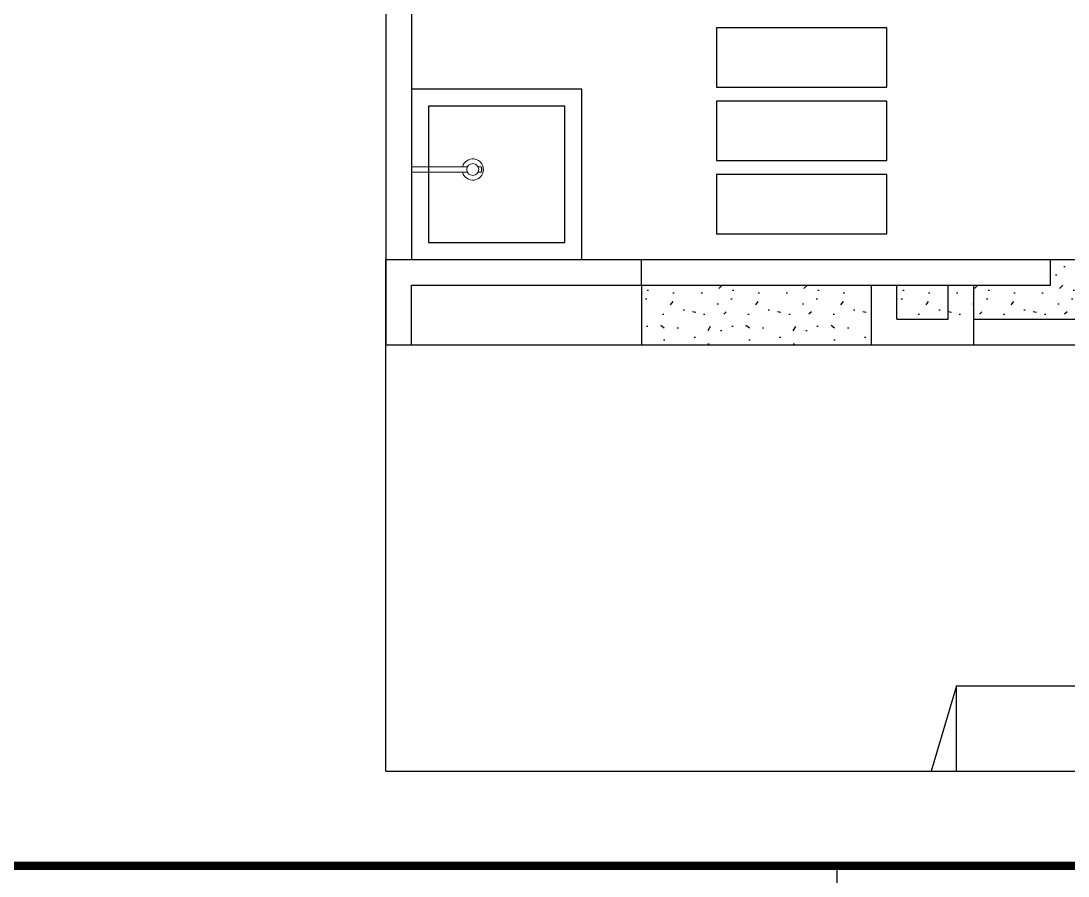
# Model space of a CAD drawing. Header units: millimetres. Extents: x -336 to -33, y -135 to 770.
# Drawn here: x -315.04 to -302.75, y 697.19 to 707.22 of the extents above; entities that cross this region are included whole.
import ezdxf

# ---------------------------------------------------------------- set-up
doc = ezdxf.new("R2010")
doc.units = ezdxf.units.MM
doc.header["$LTSCALE"] = 50
doc.header["$MEASUREMENT"] = 0
doc.layers.add('-HIDRO', color=8, linetype='CONTINUOUS')
doc.layers.add("PRANCHA - PROJETU'S", color=7, linetype='CONTINUOUS')
doc.layers.add('E-Lay-9', color=9, linetype='CONTINUOUS', lineweight=9)

# ---------------------------------------------------------------- blocks, each defined once
blk = doc.blocks.new('ADFSGASDFG')
at = {"layer": "PRANCHA - PROJETU'S", "color": 1}
blk.add_line((307.178, 48.946), (307.178, 47.946), dxfattribs=at)
blk.add_line((307.178, 48.946), (307.178, 47.946), dxfattribs=at)
at = {"layer": "PRANCHA - PROJETU'S", "color": 4, "const_width": 0.1}
blk.add_lwpolyline([(279.078, 106.346), (359.678, 106.346), (359.678, 48.946), (279.078, 48.946)], close=True, dxfattribs=at)
blk = doc.blocks.new('Chuveiro')
at = {"layer": 'E-Lay-9', "color": 8}
for p, q in [((-0.0311, 0.0156), (-0.3604, 0.0156)), ((0.0509, 0.0156), (0.0311, 0.0156)), ((0.0509, 0.0156), (0.0509, -0.0156)), ((-0.0311, -0.0156), (-0.3604, -0.0156)), ((0.0509, -0.0156), (0.0311, -0.0156))]:
    blk.add_line(p, q, dxfattribs=at)
blk.add_circle((0, 0), 0.0348, dxfattribs=at)
for centre, radius, start, end in [((0, 0), 0.0624, 194.4775, 165.5225), ((0.0093, 0), 0.0444, 339.42663, 20.57337)]:
    blk.add_arc(centre, radius, start, end, dxfattribs=at)

msp = doc.modelspace()

# ---------------------------------------------------------------- hatches: boundary and pattern name
at = {"layer": '-HIDRO', "linetype": 'Continuous'}
h = msp.add_hatch(dxfattribs=at)
h.set_pattern_fill('STIP2', color=256, angle=-90, style=0, pattern_type=2)
h.set_pattern_definition([(270, (-1740.8615, 612.9019), (1, -2e-16), [0, -1]), (270, (-1741.0215, 612.7819), (1, -2e-16), [0, -1]), (270, (-1741.2615, 612.8319), (1, -2e-16), [0, -1]), (270, (-1741.4915, 612.4819), (1, -2e-16), [0, -1]), (270, (-1741.1315, 612.5119), (1, -2e-16), [0, -1]), (270, (-1740.8915, 612.2419), (1, -2e-16), [0, -1]), (270, (-1740.8215, 612.5919), (1, -2e-16), [0, -1]), (270, (-1741.2315, 612.1719), (1, -2e-16), [0, -1]), (270, (-1741.5515, 612.2219), (1, -2e-16), [0, -1]), (270, (-1741.7015, 612.9619), (1, -2e-16), [0, -1]), (270, (-1741.5015, 612.7819), (1, -2e-16), [0, -1]), (270, (-1741.6915, 612.6419), (1, -2e-16), [0, -1]), (270, (-1741.0515, 612.0319), (1, -2e-16), [0, -1]), (270, (-1741.3015, 612.3519), (1, -2e-16), [0, -1]), (270, (-1740.9715, 612.4319), (1, -2e-16), [0, -1]), (270, (-1741.0615, 612.2619), (1, -2e-16), [0, -1]), (270, (-1741.3315, 612.6219), (1, -2e-16), [0, -1]), (270, (-1740.7915, 612.3419), (1, -2e-16), [0, -1]), (270, (-1741.3815, 612.0319), (1, -2e-16), [0, -1]), (270, (-1741.6815, 612.0619), (1, -2e-16), [0, -1]), (345.9638, (-1741.16149, 612.81193), (-3.000000546, 0.999998057), [0.041231, -4.081875]), (239.0362, (-1740.95149, 612.64193), (2.000002484, 2.999998022), [0.05831, -5.772642]), (248.1986, (-1741.18149, 612.35193), (-0.99999991, -3.000000273), [0.053852, -5.331313]), (59.0362, (-1741.66149, 612.34193), (-2.000002484, -2.999998022), [0.05831, -5.772642]), (323.1301, (-1741.53149, 612.65193), (2.999999918, -2.000000123), [0.05, -4.95]), (225, (-1740.8115, 612.1219), (-4e-16, -1.0000003), [0.056569, -1.357645]), (11.3099, (-1741.43149, 612.19193), (4.000000752, 0.999997632), [0.05099, -5.048029]), (233.1301, (-1741.39149, 612.93193), (-2.000000123, -2.999999918), [0.05, -4.95]), (225, (-1740.7615, 612.8119), (-4e-16, -1.0000003), [0.042426, -1.371787])])
h.paths.add_polyline_path([(-305.717, 703.423), (-305.717, 704.123), (-307.758, 704.123), (-307.758, 703.423)])
h.paths.add_polyline_path([(-305.058, 703.423), (-305.058, 704.123), (-305.717, 704.123), (-305.717, 703.423)])
h.paths.add_polyline_path([(-297.058, 703.723), (-297.058, 704.423), (-302.958, 704.423), (-302.958, 704.123), (-304.758, 704.123), (-304.758, 703.723)])
h.paths.add_polyline_path([(-297.67, 703.809), (-297.67, 703.349), (-297.211, 703.349), (-297.211, 703.809)], flags=9)
h.paths.add_polyline_path([(-297.67, 704.309), (-297.67, 703.849), (-297.211, 703.849), (-297.211, 704.309)], flags=24)

# ---------------------------------------------------------------- linework, layer by layer
for p, q in [((-310.758, 712.103), (-310.758, 703.423)), ((-310.458, 712.103), (-310.458, 704.423)), ((-310.758, 703.423), (-310.758, 704.423)), ((-310.758, 704.423), (-307.758, 704.423)), ((-307.758, 704.123), (-307.758, 704.423)), ((-307.758, 704.423), (-307.458, 704.423)), ((-307.458, 704.423), (-305.058, 704.423)), ((-307.458, 704.423), (-302.958, 704.423)), ((-305.058, 704.423), (-297.058, 704.423)), ((-302.958, 704.123), (-302.958, 704.423)), ((-310.458, 703.423), (-310.458, 704.123)), ((-310.458, 704.123), (-307.758, 704.123)), ((-307.758, 704.123), (-307.758, 703.423)), ((-307.758, 704.123), (-302.958, 704.123)), ((-305.058, 703.423), (-305.058, 704.123)), ((-305.058, 703.423), (-305.058, 704.123)), ((-304.758, 703.723), (-304.758, 704.123)), ((-304.758, 703.723), (-304.758, 704.123)), ((-304.158, 703.723), (-304.158, 704.123)), ((-303.858, 703.423), (-303.858, 704.123)), ((-304.758, 703.723), (-304.158, 703.723)), ((-304.758, 703.723), (-304.158, 703.723)), ((-303.858, 703.723), (-297.058, 703.723)), ((-310.758, 698.423), (-310.758, 703.423)), ((-310.758, 703.423), (-310.458, 703.423)), ((-310.458, 703.423), (-306.958, 703.423)), ((-307.758, 703.423), (-305.058, 703.423)), ((-305.058, 703.423), (-297.058, 703.423)), ((-305.058, 703.423), (-303.858, 703.423)), ((-304.058, 699.423), (-304.358, 698.423)), ((-304.058, 698.423), (-304.058, 699.423)), ((-304.058, 699.423), (-298.058, 699.423)), ((-310.758, 698.423), (-296.758, 698.423))]:
    msp.add_line(p, q, dxfattribs=at)
for points in [[(-306.875, 707.141), (-306.875, 706.444), (-304.877, 706.444), (-304.877, 707.141)], [(-306.875, 707.141), (-306.875, 706.444), (-304.877, 706.444), (-304.877, 707.141)], [(-310.458, 706.423), (-310.458, 704.423), (-308.458, 704.423), (-308.458, 706.423)], [(-310.258, 706.223), (-310.258, 704.623), (-308.658, 704.623), (-308.658, 706.223)], [(-306.875, 706.281), (-306.875, 705.584), (-304.877, 705.584), (-304.877, 706.281)], [(-306.875, 706.281), (-306.875, 705.584), (-304.877, 705.584), (-304.877, 706.281)], [(-306.875, 705.421), (-306.875, 704.724), (-304.877, 704.724), (-304.877, 705.421)], [(-306.875, 705.421), (-306.875, 704.724), (-304.877, 704.724), (-304.877, 705.421)]]:
    msp.add_lwpolyline(points, close=True, dxfattribs=at)

# ---------------------------------------------------------------- block references
at = {"layer": '-HIDRO', "xscale": 2, "yscale": 2, "zscale": 2}
msp.add_blockref('Chuveiro', (-309.737, 705.48), dxfattribs=at)
at = {"layer": "PRANCHA - PROJETU'S", "color": 1}
msp.add_blockref('ADFSGASDFG', (-612.643, 648.365), dxfattribs=at)

doc.saveas('drawing.dxf')
